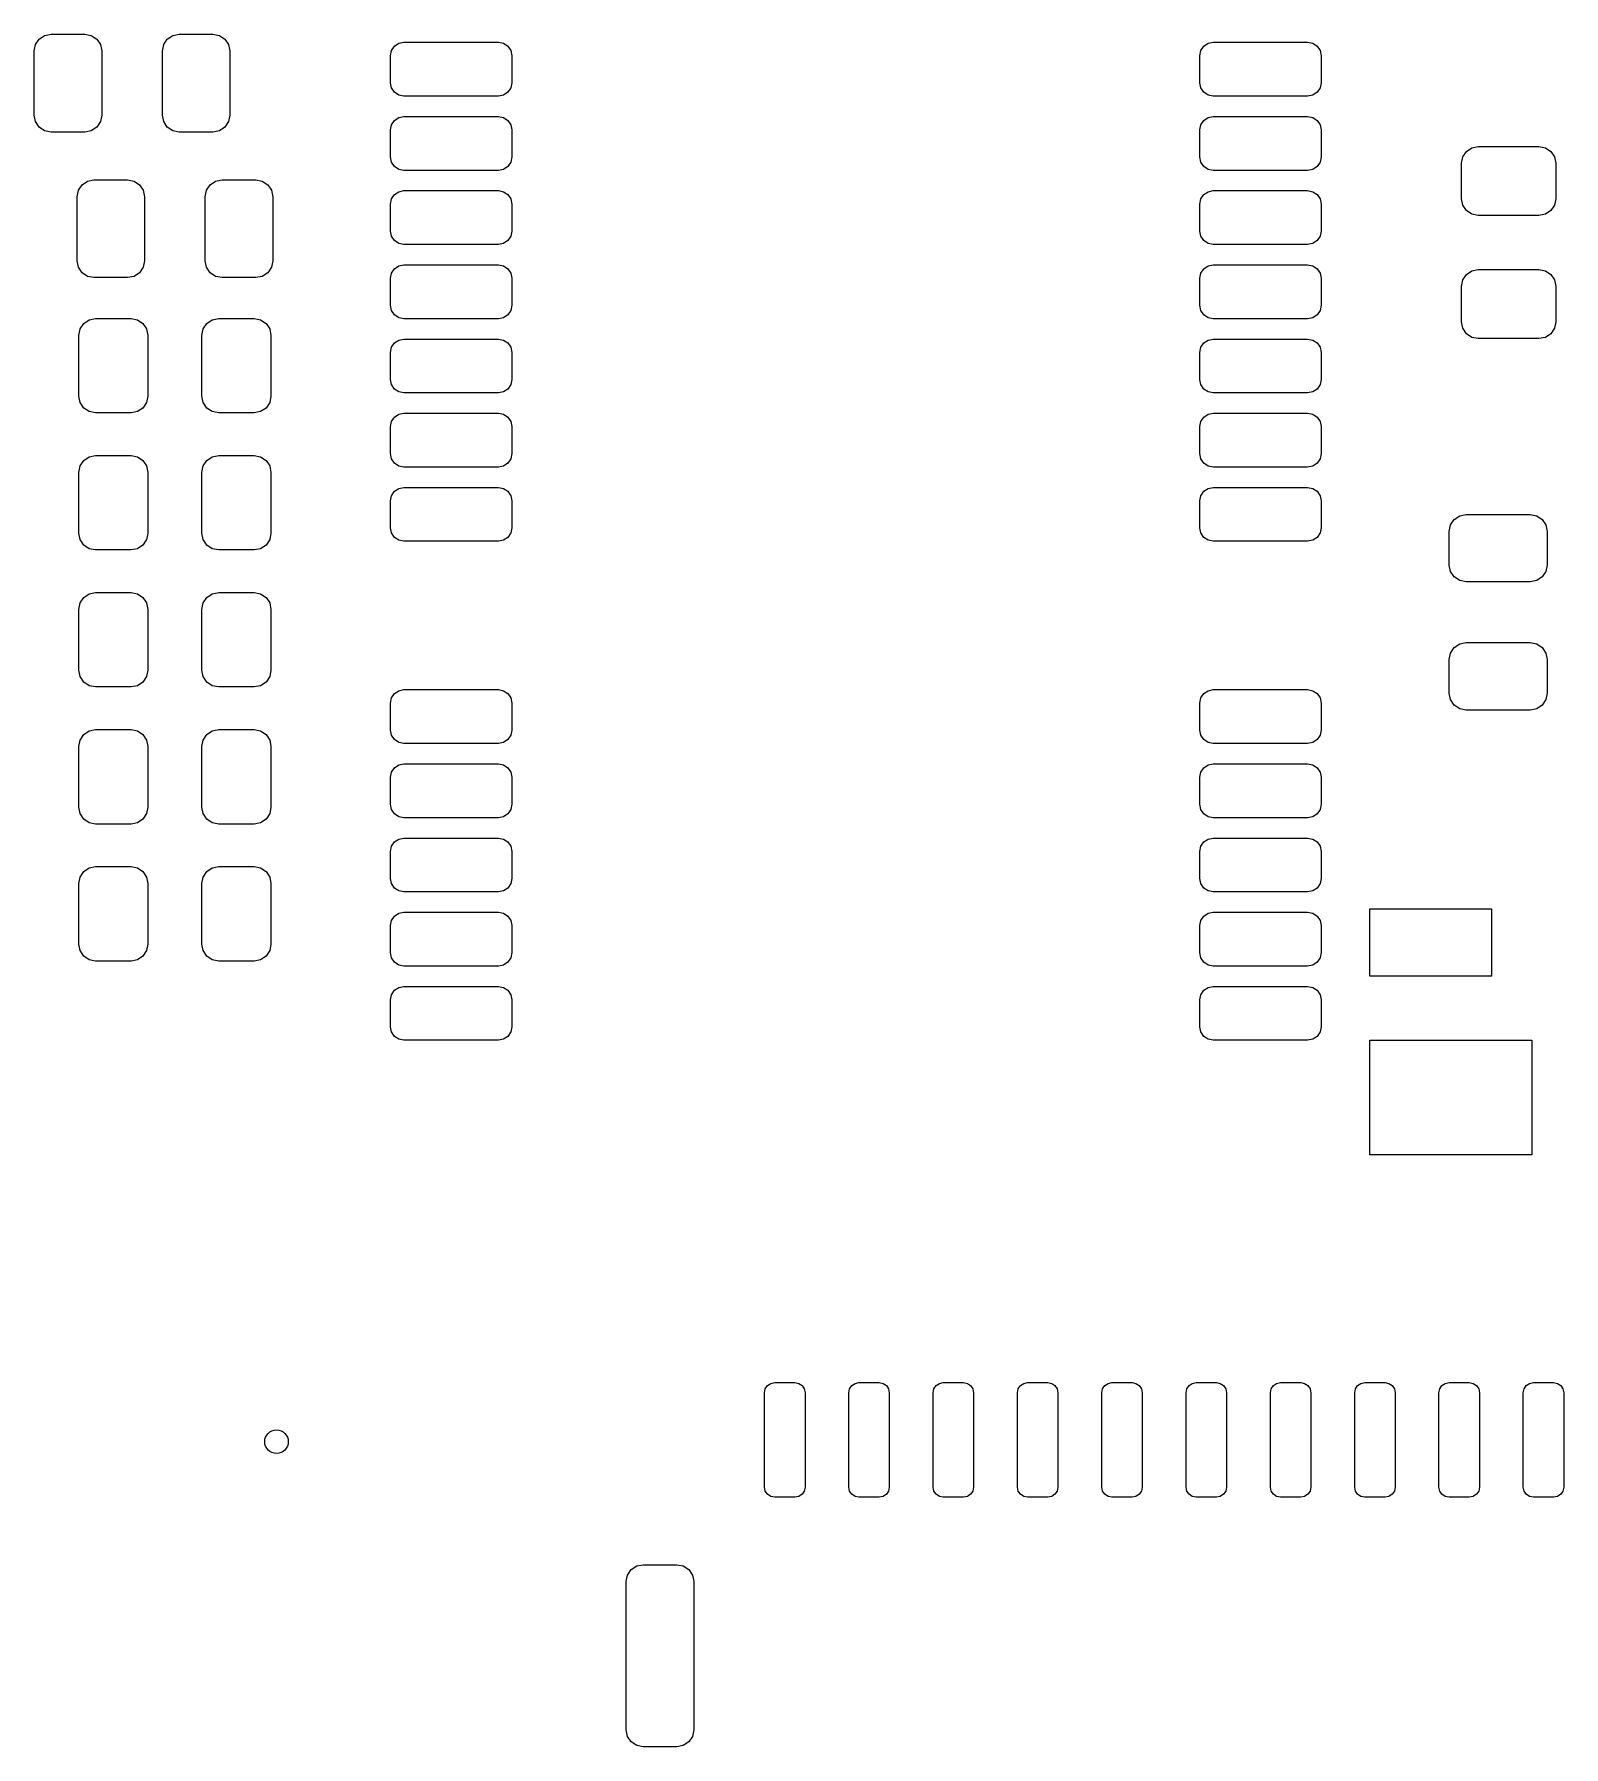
# Model space of a CAD drawing. Extents: x 4.87 to 6.73, y -4.83 to -2.9.
# Drawn here: x 4.885 to 5.778, y -4.831 to -3.831 of the extents above; entities that cross this region are included whole.
import ezdxf

# ---------------------------------------------------------------- set-up
doc = ezdxf.new("R2010")
doc.units = 0
doc.header["$MEASUREMENT"] = 0
doc.layers.add('BLACK', color=7, linetype='CONTINUOUS')

msp = doc.modelspace()

# ---------------------------------------------------------------- linework, layer by layer
at = {"layer": 'BLACK', "linetype": 'CONTINUOUS'}
for p, q in [((4.88531, -3.84122), (4.88606, -3.83745)), ((4.88606, -3.83745), (4.8882, -3.83426)), ((4.8882, -3.83426), (4.89139, -3.83213)), ((4.89139, -3.83213), (4.89516, -3.83138)), ((4.89516, -3.83138), (4.91484, -3.83138)), ((4.91484, -3.83138), (4.91861, -3.83213)), ((4.91861, -3.83213), (4.9218, -3.83426)), ((4.9218, -3.83426), (4.92394, -3.83745)), ((4.92394, -3.83745), (4.92469, -3.84122)), ((4.96012, -3.84122), (4.96087, -3.83745)), ((4.96087, -3.83745), (4.963, -3.83426)), ((4.963, -3.83426), (4.96619, -3.83213)), ((4.96619, -3.83213), (4.96996, -3.83138)), ((4.96996, -3.83138), (4.98965, -3.83138)), ((4.98965, -3.83138), (4.99341, -3.83213)), ((4.99341, -3.83213), (4.99661, -3.83426)), ((4.99661, -3.83426), (4.99874, -3.83745)), ((4.99874, -3.83745), (4.99949, -3.84122)), ((5.09385, -3.84094), (5.09555, -3.83839)), ((5.09555, -3.83839), (5.09811, -3.83668)), ((5.09811, -3.83668), (5.10112, -3.83608)), ((5.10112, -3.83608), (5.15624, -3.83608)), ((5.15624, -3.83608), (5.15925, -3.83668)), ((5.15925, -3.83668), (5.16181, -3.83839)), ((5.16181, -3.83839), (5.16351, -3.84094)), ((5.56629, -3.84094), (5.568, -3.83839)), ((5.568, -3.83839), (5.57055, -3.83668)), ((5.57055, -3.83668), (5.57356, -3.83608)), ((5.57356, -3.83608), (5.62868, -3.83608)), ((5.62868, -3.83608), (5.63169, -3.83668)), ((5.63169, -3.83668), (5.63425, -3.83839)), ((5.63425, -3.83839), (5.63596, -3.84094)), ((4.88531, -3.87862), (4.88531, -3.84122)), ((4.92469, -3.84122), (4.92469, -3.87862)), ((4.96012, -3.87862), (4.96012, -3.84122)), ((4.99949, -3.84122), (4.99949, -3.87862)), ((5.09325, -3.84396), (5.09385, -3.84094)), ((5.09325, -3.8597), (5.09325, -3.84396)), ((5.16351, -3.84094), (5.16411, -3.84396)), ((5.16411, -3.84396), (5.16411, -3.8597)), ((5.56569, -3.84396), (5.56629, -3.84094)), ((5.56569, -3.8597), (5.56569, -3.84396)), ((5.63596, -3.84094), (5.63656, -3.84396)), ((5.63656, -3.84396), (5.63656, -3.8597)), ((5.09385, -3.86272), (5.09325, -3.8597)), ((5.09555, -3.86527), (5.09385, -3.86272)), ((5.09811, -3.86698), (5.09555, -3.86527)), ((5.10112, -3.86758), (5.09811, -3.86698)), ((5.15624, -3.86758), (5.10112, -3.86758)), ((5.15925, -3.86698), (5.15624, -3.86758)), ((5.16181, -3.86527), (5.15925, -3.86698)), ((5.16351, -3.86272), (5.16181, -3.86527)), ((5.16411, -3.8597), (5.16351, -3.86272)), ((5.56629, -3.86272), (5.56569, -3.8597)), ((5.568, -3.86527), (5.56629, -3.86272)), ((5.57055, -3.86698), (5.568, -3.86527)), ((5.57356, -3.86758), (5.57055, -3.86698)), ((5.62868, -3.86758), (5.57356, -3.86758)), ((5.63169, -3.86698), (5.62868, -3.86758)), ((5.63425, -3.86527), (5.63169, -3.86698)), ((5.63596, -3.86272), (5.63425, -3.86527)), ((5.63656, -3.8597), (5.63596, -3.86272)), ((4.88606, -3.88239), (4.88531, -3.87862)), ((4.92469, -3.87862), (4.92394, -3.88239)), ((4.96087, -3.88239), (4.96012, -3.87862)), ((4.99949, -3.87862), (4.99874, -3.88239)), ((4.8882, -3.88558), (4.88606, -3.88239)), ((4.89139, -3.88772), (4.8882, -3.88558)), ((4.89516, -3.88846), (4.89139, -3.88772)), ((4.91484, -3.88846), (4.89516, -3.88846)), ((4.91861, -3.88772), (4.91484, -3.88846)), ((4.9218, -3.88558), (4.91861, -3.88772)), ((4.92394, -3.88239), (4.9218, -3.88558)), ((4.963, -3.88558), (4.96087, -3.88239)), ((4.96619, -3.88772), (4.963, -3.88558)), ((4.96996, -3.88846), (4.96619, -3.88772)), ((4.98965, -3.88846), (4.96996, -3.88846)), ((4.99341, -3.88772), (4.98965, -3.88846)), ((4.99661, -3.88558), (4.99341, -3.88772)), ((4.99874, -3.88239), (4.99661, -3.88558)), ((5.09325, -3.88726), (5.09385, -3.88425)), ((5.09325, -3.90301), (5.09325, -3.88726)), ((5.09385, -3.88425), (5.09555, -3.8817)), ((5.09555, -3.8817), (5.09811, -3.87999)), ((5.09811, -3.87999), (5.10112, -3.87939)), ((5.10112, -3.87939), (5.15624, -3.87939)), ((5.15624, -3.87939), (5.15925, -3.87999)), ((5.15925, -3.87999), (5.16181, -3.8817)), ((5.16181, -3.8817), (5.16351, -3.88425)), ((5.16351, -3.88425), (5.16411, -3.88726)), ((5.16411, -3.88726), (5.16411, -3.90301)), ((5.56569, -3.88726), (5.56629, -3.88425)), ((5.56569, -3.90301), (5.56569, -3.88726)), ((5.56629, -3.88425), (5.568, -3.8817)), ((5.568, -3.8817), (5.57055, -3.87999)), ((5.57055, -3.87999), (5.57356, -3.87939)), ((5.57356, -3.87939), (5.62868, -3.87939)), ((5.62868, -3.87939), (5.63169, -3.87999)), ((5.63169, -3.87999), (5.63425, -3.8817)), ((5.63425, -3.8817), (5.63596, -3.88425)), ((5.63596, -3.88425), (5.63656, -3.88726)), ((5.63656, -3.88726), (5.63656, -3.90301)), ((5.72132, -3.89978), (5.72452, -3.89765)), ((5.72452, -3.89765), (5.72828, -3.8969)), ((5.72828, -3.8969), (5.76372, -3.8969)), ((5.76372, -3.8969), (5.76748, -3.89765)), ((5.76748, -3.89765), (5.77068, -3.89978)), ((5.09385, -3.90603), (5.09325, -3.90301)), ((5.09555, -3.90858), (5.09385, -3.90603)), ((5.09811, -3.91029), (5.09555, -3.90858)), ((5.16181, -3.90858), (5.15925, -3.91029)), ((5.16351, -3.90603), (5.16181, -3.90858)), ((5.16411, -3.90301), (5.16351, -3.90603)), ((5.56629, -3.90603), (5.56569, -3.90301)), ((5.568, -3.90858), (5.56629, -3.90603)), ((5.57055, -3.91029), (5.568, -3.90858)), ((5.63425, -3.90858), (5.63169, -3.91029)), ((5.63596, -3.90603), (5.63425, -3.90858)), ((5.63656, -3.90301), (5.63596, -3.90603)), ((5.71844, -3.90674), (5.71919, -3.90297)), ((5.71844, -3.92741), (5.71844, -3.90674)), ((5.71919, -3.90297), (5.72132, -3.89978)), ((5.77068, -3.89978), (5.77281, -3.90297)), ((5.77281, -3.90297), (5.77356, -3.90674)), ((5.77356, -3.90674), (5.77356, -3.92741)), ((4.91106, -3.92245), (4.9132, -3.91926)), ((4.9132, -3.91926), (4.91639, -3.91713)), ((4.91639, -3.91713), (4.92016, -3.91638)), ((4.92016, -3.91638), (4.93984, -3.91638)), ((4.93984, -3.91638), (4.94361, -3.91713)), ((4.94361, -3.91713), (4.9468, -3.91926)), ((4.9468, -3.91926), (4.94894, -3.92245)), ((4.98587, -3.92245), (4.988, -3.91926)), ((4.988, -3.91926), (4.99119, -3.91713)), ((4.99119, -3.91713), (4.99496, -3.91638)), ((4.99496, -3.91638), (5.01465, -3.91638)), ((5.01465, -3.91638), (5.01841, -3.91713)), ((5.01841, -3.91713), (5.02161, -3.91926)), ((5.02161, -3.91926), (5.02374, -3.92245)), ((5.10112, -3.91089), (5.09811, -3.91029)), ((5.15624, -3.91089), (5.10112, -3.91089)), ((5.15925, -3.91029), (5.15624, -3.91089)), ((5.57356, -3.91089), (5.57055, -3.91029)), ((5.62868, -3.91089), (5.57356, -3.91089)), ((5.63169, -3.91029), (5.62868, -3.91089)), ((4.91031, -3.92622), (4.91106, -3.92245)), ((4.91031, -3.96362), (4.91031, -3.92622)), ((4.94894, -3.92245), (4.94969, -3.92622)), ((4.94969, -3.92622), (4.94969, -3.96362)), ((4.98512, -3.92622), (4.98587, -3.92245)), ((4.98512, -3.96362), (4.98512, -3.92622)), ((5.02374, -3.92245), (5.02449, -3.92622)), ((5.02449, -3.92622), (5.02449, -3.96362)), ((5.09325, -3.93057), (5.09385, -3.92756)), ((5.09385, -3.92756), (5.09555, -3.925)), ((5.09555, -3.925), (5.09811, -3.9233)), ((5.09811, -3.9233), (5.10112, -3.9227)), ((5.10112, -3.9227), (5.15624, -3.9227)), ((5.15624, -3.9227), (5.15925, -3.9233)), ((5.15925, -3.9233), (5.16181, -3.925)), ((5.16181, -3.925), (5.16351, -3.92756)), ((5.16351, -3.92756), (5.16411, -3.93057)), ((5.56569, -3.93057), (5.56629, -3.92756)), ((5.56629, -3.92756), (5.568, -3.925)), ((5.568, -3.925), (5.57055, -3.9233)), ((5.57055, -3.9233), (5.57356, -3.9227)), ((5.57356, -3.9227), (5.62868, -3.9227)), ((5.62868, -3.9227), (5.63169, -3.9233)), ((5.63169, -3.9233), (5.63425, -3.925)), ((5.63425, -3.925), (5.63596, -3.92756)), ((5.63596, -3.92756), (5.63656, -3.93057)), ((5.71919, -3.93118), (5.71844, -3.92741)), ((5.77356, -3.92741), (5.77281, -3.93118)), ((5.09325, -3.94632), (5.09325, -3.93057)), ((5.16411, -3.93057), (5.16411, -3.94632)), ((5.56569, -3.94632), (5.56569, -3.93057)), ((5.63656, -3.93057), (5.63656, -3.94632)), ((5.72132, -3.93437), (5.71919, -3.93118)), ((5.72452, -3.9365), (5.72132, -3.93437)), ((5.72828, -3.93725), (5.72452, -3.9365)), ((5.76372, -3.93725), (5.72828, -3.93725)), ((5.76748, -3.9365), (5.76372, -3.93725)), ((5.77068, -3.93437), (5.76748, -3.9365)), ((5.77281, -3.93118), (5.77068, -3.93437)), ((5.09385, -3.94933), (5.09325, -3.94632)), ((5.09555, -3.95189), (5.09385, -3.94933)), ((5.16351, -3.94933), (5.16181, -3.95189)), ((5.16411, -3.94632), (5.16351, -3.94933)), ((5.56629, -3.94933), (5.56569, -3.94632)), ((5.568, -3.95189), (5.56629, -3.94933)), ((5.63596, -3.94933), (5.63425, -3.95189)), ((5.63656, -3.94632), (5.63596, -3.94933)), ((5.09811, -3.95359), (5.09555, -3.95189)), ((5.10112, -3.95419), (5.09811, -3.95359)), ((5.15624, -3.95419), (5.10112, -3.95419)), ((5.15925, -3.95359), (5.15624, -3.95419)), ((5.16181, -3.95189), (5.15925, -3.95359)), ((5.57055, -3.95359), (5.568, -3.95189)), ((5.57356, -3.95419), (5.57055, -3.95359)), ((5.62868, -3.95419), (5.57356, -3.95419)), ((5.63169, -3.95359), (5.62868, -3.95419)), ((5.63425, -3.95189), (5.63169, -3.95359)), ((4.91106, -3.96739), (4.91031, -3.96362)), ((4.9132, -3.97058), (4.91106, -3.96739)), ((4.94894, -3.96739), (4.9468, -3.97058)), ((4.94969, -3.96362), (4.94894, -3.96739)), ((4.98587, -3.96739), (4.98512, -3.96362)), ((4.988, -3.97058), (4.98587, -3.96739)), ((5.02374, -3.96739), (5.02161, -3.97058)), ((5.02449, -3.96362), (5.02374, -3.96739)), ((5.09385, -3.97086), (5.09555, -3.96831)), ((5.09555, -3.96831), (5.09811, -3.9666)), ((5.09811, -3.9666), (5.10112, -3.966)), ((5.10112, -3.966), (5.15624, -3.966)), ((5.15624, -3.966), (5.15925, -3.9666)), ((5.15925, -3.9666), (5.16181, -3.96831)), ((5.16181, -3.96831), (5.16351, -3.97086)), ((5.56629, -3.97086), (5.568, -3.96831)), ((5.568, -3.96831), (5.57055, -3.9666)), ((5.57055, -3.9666), (5.57356, -3.966)), ((5.57356, -3.966), (5.62868, -3.966)), ((5.62868, -3.966), (5.63169, -3.9666)), ((5.63169, -3.9666), (5.63425, -3.96831)), ((5.63425, -3.96831), (5.63596, -3.97086)), ((5.72452, -3.9695), (5.72828, -3.96875)), ((5.72828, -3.96875), (5.76372, -3.96875)), ((5.76372, -3.96875), (5.76748, -3.9695)), ((4.91639, -3.97272), (4.9132, -3.97058)), ((4.92016, -3.97346), (4.91639, -3.97272)), ((4.93984, -3.97346), (4.92016, -3.97346)), ((4.94361, -3.97272), (4.93984, -3.97346)), ((4.9468, -3.97058), (4.94361, -3.97272)), ((4.99119, -3.97272), (4.988, -3.97058)), ((4.99496, -3.97346), (4.99119, -3.97272)), ((5.01465, -3.97346), (4.99496, -3.97346)), ((5.01841, -3.97272), (5.01465, -3.97346)), ((5.02161, -3.97058), (5.01841, -3.97272)), ((5.09325, -3.97388), (5.09385, -3.97086)), ((5.09325, -3.98963), (5.09325, -3.97388)), ((5.16351, -3.97086), (5.16411, -3.97388)), ((5.16411, -3.97388), (5.16411, -3.98963)), ((5.56569, -3.97388), (5.56629, -3.97086)), ((5.56569, -3.98963), (5.56569, -3.97388)), ((5.63596, -3.97086), (5.63656, -3.97388)), ((5.63656, -3.97388), (5.63656, -3.98963)), ((5.71844, -3.97859), (5.71919, -3.97482)), ((5.71844, -3.99926), (5.71844, -3.97859)), ((5.71919, -3.97482), (5.72132, -3.97163)), ((5.72132, -3.97163), (5.72452, -3.9695)), ((5.76748, -3.9695), (5.77068, -3.97163)), ((5.77068, -3.97163), (5.77281, -3.97482)), ((5.77281, -3.97482), (5.77356, -3.97859)), ((5.77356, -3.97859), (5.77356, -3.99926)), ((4.91418, -4.00024), (4.91738, -3.99811)), ((4.91738, -3.99811), (4.92114, -3.99736)), ((4.92114, -3.99736), (4.94181, -3.99736)), ((4.94181, -3.99736), (4.94558, -3.99811)), ((4.94558, -3.99811), (4.94877, -4.00024)), ((4.98603, -4.00024), (4.98923, -3.99811)), ((4.98923, -3.99811), (4.99299, -3.99736)), ((4.99299, -3.99736), (5.01366, -3.99736)), ((5.01366, -3.99736), (5.01743, -3.99811)), ((5.01743, -3.99811), (5.02062, -4.00024)), ((5.09385, -3.99264), (5.09325, -3.98963)), ((5.09555, -3.99519), (5.09385, -3.99264)), ((5.09811, -3.9969), (5.09555, -3.99519)), ((5.10112, -3.9975), (5.09811, -3.9969)), ((5.15624, -3.9975), (5.10112, -3.9975)), ((5.15925, -3.9969), (5.15624, -3.9975)), ((5.16181, -3.99519), (5.15925, -3.9969)), ((5.16351, -3.99264), (5.16181, -3.99519)), ((5.16411, -3.98963), (5.16351, -3.99264)), ((5.56629, -3.99264), (5.56569, -3.98963)), ((5.568, -3.99519), (5.56629, -3.99264)), ((5.57055, -3.9969), (5.568, -3.99519)), ((5.57356, -3.9975), (5.57055, -3.9969)), ((5.62868, -3.9975), (5.57356, -3.9975)), ((5.63169, -3.9969), (5.62868, -3.9975)), ((5.63425, -3.99519), (5.63169, -3.9969)), ((5.63596, -3.99264), (5.63425, -3.99519)), ((5.63656, -3.98963), (5.63596, -3.99264)), ((5.71919, -4.00303), (5.71844, -3.99926)), ((5.77356, -3.99926), (5.77281, -4.00303)), ((4.9113, -4.0072), (4.91205, -4.00344)), ((4.9113, -4.04264), (4.9113, -4.0072)), ((4.91205, -4.00344), (4.91418, -4.00024)), ((4.94877, -4.00024), (4.9509, -4.00344)), ((4.9509, -4.00344), (4.95165, -4.0072)), ((4.95165, -4.0072), (4.95165, -4.04264)), ((4.98315, -4.0072), (4.9839, -4.00344)), ((4.98315, -4.04264), (4.98315, -4.0072)), ((4.9839, -4.00344), (4.98603, -4.00024)), ((5.02062, -4.00024), (5.02275, -4.00344)), ((5.02275, -4.00344), (5.0235, -4.0072)), ((5.0235, -4.0072), (5.0235, -4.04264)), ((5.09811, -4.00991), (5.10112, -4.00931)), ((5.10112, -4.00931), (5.15624, -4.00931)), ((5.15624, -4.00931), (5.15925, -4.00991)), ((5.57055, -4.00991), (5.57356, -4.00931)), ((5.57356, -4.00931), (5.62868, -4.00931)), ((5.62868, -4.00931), (5.63169, -4.00991)), ((5.72132, -4.00622), (5.71919, -4.00303)), ((5.72452, -4.00835), (5.72132, -4.00622)), ((5.72828, -4.0091), (5.72452, -4.00835)), ((5.76372, -4.0091), (5.72828, -4.0091)), ((5.76748, -4.00835), (5.76372, -4.0091)), ((5.77068, -4.00622), (5.76748, -4.00835)), ((5.77281, -4.00303), (5.77068, -4.00622)), ((5.09325, -4.01719), (5.09385, -4.01417)), ((5.09325, -4.03293), (5.09325, -4.01719)), ((5.09385, -4.01417), (5.09555, -4.01162)), ((5.09555, -4.01162), (5.09811, -4.00991)), ((5.15925, -4.00991), (5.16181, -4.01162)), ((5.16181, -4.01162), (5.16351, -4.01417)), ((5.16351, -4.01417), (5.16411, -4.01719)), ((5.16411, -4.01719), (5.16411, -4.03293)), ((5.56569, -4.01719), (5.56629, -4.01417)), ((5.56569, -4.03293), (5.56569, -4.01719)), ((5.56629, -4.01417), (5.568, -4.01162)), ((5.568, -4.01162), (5.57055, -4.00991)), ((5.63169, -4.00991), (5.63425, -4.01162)), ((5.63425, -4.01162), (5.63596, -4.01417)), ((5.63596, -4.01417), (5.63656, -4.01719)), ((5.63656, -4.01719), (5.63656, -4.03293)), ((5.09385, -4.03595), (5.09325, -4.03293)), ((5.09555, -4.0385), (5.09385, -4.03595)), ((5.09811, -4.04021), (5.09555, -4.0385)), ((5.16181, -4.0385), (5.15925, -4.04021)), ((5.16351, -4.03595), (5.16181, -4.0385)), ((5.16411, -4.03293), (5.16351, -4.03595)), ((5.56629, -4.03595), (5.56569, -4.03293)), ((5.568, -4.0385), (5.56629, -4.03595)), ((5.57055, -4.04021), (5.568, -4.0385)), ((5.63425, -4.0385), (5.63169, -4.04021)), ((5.63596, -4.03595), (5.63425, -4.0385)), ((5.63656, -4.03293), (5.63596, -4.03595)), ((4.91205, -4.0464), (4.9113, -4.04264)), ((4.91418, -4.0496), (4.91205, -4.0464)), ((4.9509, -4.0464), (4.94877, -4.0496)), ((4.95165, -4.04264), (4.9509, -4.0464)), ((4.9839, -4.0464), (4.98315, -4.04264)), ((4.98603, -4.0496), (4.9839, -4.0464)), ((5.02275, -4.0464), (5.02062, -4.0496)), ((5.0235, -4.04264), (5.02275, -4.0464)), ((5.10112, -4.04081), (5.09811, -4.04021)), ((5.15624, -4.04081), (5.10112, -4.04081)), ((5.15925, -4.04021), (5.15624, -4.04081)), ((5.57356, -4.04081), (5.57055, -4.04021)), ((5.62868, -4.04081), (5.57356, -4.04081)), ((5.63169, -4.04021), (5.62868, -4.04081)), ((4.91738, -4.05173), (4.91418, -4.0496)), ((4.92114, -4.05248), (4.91738, -4.05173)), ((4.94181, -4.05248), (4.92114, -4.05248)), ((4.94558, -4.05173), (4.94181, -4.05248)), ((4.94877, -4.0496), (4.94558, -4.05173)), ((4.98923, -4.05173), (4.98603, -4.0496)), ((4.99299, -4.05248), (4.98923, -4.05173)), ((5.01366, -4.05248), (4.99299, -4.05248)), ((5.01743, -4.05173), (5.01366, -4.05248)), ((5.02062, -4.0496), (5.01743, -4.05173)), ((5.09325, -4.06049), (5.09385, -4.05748)), ((5.09385, -4.05748), (5.09555, -4.05492)), ((5.09555, -4.05492), (5.09811, -4.05322)), ((5.09811, -4.05322), (5.10112, -4.05262)), ((5.10112, -4.05262), (5.15624, -4.05262)), ((5.15624, -4.05262), (5.15925, -4.05322)), ((5.15925, -4.05322), (5.16181, -4.05492)), ((5.16181, -4.05492), (5.16351, -4.05748)), ((5.16351, -4.05748), (5.16411, -4.06049)), ((5.56569, -4.06049), (5.56629, -4.05748)), ((5.56629, -4.05748), (5.568, -4.05492)), ((5.568, -4.05492), (5.57055, -4.05322)), ((5.57055, -4.05322), (5.57356, -4.05262)), ((5.57356, -4.05262), (5.62868, -4.05262)), ((5.62868, -4.05262), (5.63169, -4.05322)), ((5.63169, -4.05322), (5.63425, -4.05492)), ((5.63425, -4.05492), (5.63596, -4.05748)), ((5.63596, -4.05748), (5.63656, -4.06049)), ((5.09325, -4.07624), (5.09325, -4.06049)), ((5.16411, -4.06049), (5.16411, -4.07624)), ((5.56569, -4.07624), (5.56569, -4.06049)), ((5.63656, -4.06049), (5.63656, -4.07624)), ((4.91418, -4.08024), (4.91738, -4.07811)), ((4.91738, -4.07811), (4.92114, -4.07736)), ((4.92114, -4.07736), (4.94181, -4.07736)), ((4.94181, -4.07736), (4.94558, -4.07811)), ((4.94558, -4.07811), (4.94877, -4.08024)), ((4.98603, -4.08024), (4.98923, -4.07811)), ((4.98923, -4.07811), (4.99299, -4.07736)), ((4.99299, -4.07736), (5.01366, -4.07736)), ((5.01366, -4.07736), (5.01743, -4.07811)), ((5.01743, -4.07811), (5.02062, -4.08024)), ((5.09385, -4.07925), (5.09325, -4.07624)), ((5.09555, -4.08181), (5.09385, -4.07925)), ((5.16351, -4.07925), (5.16181, -4.08181)), ((5.16411, -4.07624), (5.16351, -4.07925)), ((5.56629, -4.07925), (5.56569, -4.07624)), ((5.568, -4.08181), (5.56629, -4.07925)), ((5.63596, -4.07925), (5.63425, -4.08181)), ((5.63656, -4.07624), (5.63596, -4.07925)), ((4.9113, -4.0872), (4.91205, -4.08344)), ((4.9113, -4.12264), (4.9113, -4.0872)), ((4.91205, -4.08344), (4.91418, -4.08024)), ((4.94877, -4.08024), (4.9509, -4.08344)), ((4.9509, -4.08344), (4.95165, -4.0872)), ((4.95165, -4.0872), (4.95165, -4.12264)), ((4.98315, -4.0872), (4.9839, -4.08344)), ((4.98315, -4.12264), (4.98315, -4.0872)), ((4.9839, -4.08344), (4.98603, -4.08024)), ((5.02062, -4.08024), (5.02275, -4.08344)), ((5.02275, -4.08344), (5.0235, -4.0872)), ((5.0235, -4.0872), (5.0235, -4.12264)), ((5.09811, -4.08351), (5.09555, -4.08181)), ((5.10112, -4.08411), (5.09811, -4.08351)), ((5.15624, -4.08411), (5.10112, -4.08411)), ((5.15925, -4.08351), (5.15624, -4.08411)), ((5.16181, -4.08181), (5.15925, -4.08351)), ((5.57055, -4.08351), (5.568, -4.08181)), ((5.57356, -4.08411), (5.57055, -4.08351)), ((5.62868, -4.08411), (5.57356, -4.08411)), ((5.63169, -4.08351), (5.62868, -4.08411)), ((5.63425, -4.08181), (5.63169, -4.08351)), ((5.09385, -4.10079), (5.09555, -4.09823)), ((5.09555, -4.09823), (5.09811, -4.09652)), ((5.09811, -4.09652), (5.10112, -4.09593)), ((5.10112, -4.09593), (5.15624, -4.09593)), ((5.15624, -4.09593), (5.15925, -4.09652)), ((5.15925, -4.09652), (5.16181, -4.09823)), ((5.16181, -4.09823), (5.16351, -4.10079)), ((5.56629, -4.10079), (5.568, -4.09823)), ((5.568, -4.09823), (5.57055, -4.09652)), ((5.57055, -4.09652), (5.57356, -4.09593)), ((5.57356, -4.09593), (5.62868, -4.09593)), ((5.62868, -4.09593), (5.63169, -4.09652)), ((5.63169, -4.09652), (5.63425, -4.09823)), ((5.63425, -4.09823), (5.63596, -4.10079)), ((5.09325, -4.1038), (5.09385, -4.10079)), ((5.09325, -4.11955), (5.09325, -4.1038)), ((5.16351, -4.10079), (5.16411, -4.1038)), ((5.16411, -4.1038), (5.16411, -4.11955)), ((5.56569, -4.1038), (5.56629, -4.10079)), ((5.56569, -4.11955), (5.56569, -4.1038)), ((5.63596, -4.10079), (5.63656, -4.1038)), ((5.63656, -4.1038), (5.63656, -4.11955)), ((5.71136, -4.12161), (5.71211, -4.11785)), ((5.71211, -4.11785), (5.71424, -4.11465)), ((5.71424, -4.11465), (5.71743, -4.11252)), ((5.71743, -4.11252), (5.7212, -4.11177)), ((5.7212, -4.11177), (5.7586, -4.11177)), ((5.7586, -4.11177), (5.76237, -4.11252)), ((5.76237, -4.11252), (5.76556, -4.11465)), ((5.76556, -4.11465), (5.7677, -4.11785)), ((5.7677, -4.11785), (5.76844, -4.12161)), ((4.91205, -4.1264), (4.9113, -4.12264)), ((4.91418, -4.1296), (4.91205, -4.1264)), ((4.9509, -4.1264), (4.94877, -4.1296)), ((4.95165, -4.12264), (4.9509, -4.1264)), ((4.9839, -4.1264), (4.98315, -4.12264)), ((4.98603, -4.1296), (4.9839, -4.1264)), ((5.02275, -4.1264), (5.02062, -4.1296)), ((5.0235, -4.12264), (5.02275, -4.1264)), ((5.09385, -4.12256), (5.09325, -4.11955)), ((5.09555, -4.12512), (5.09385, -4.12256)), ((5.09811, -4.12682), (5.09555, -4.12512)), ((5.10112, -4.12742), (5.09811, -4.12682)), ((5.15624, -4.12742), (5.10112, -4.12742)), ((5.15925, -4.12682), (5.15624, -4.12742)), ((5.16181, -4.12512), (5.15925, -4.12682)), ((5.16351, -4.12256), (5.16181, -4.12512)), ((5.16411, -4.11955), (5.16351, -4.12256)), ((5.56629, -4.12256), (5.56569, -4.11955)), ((5.568, -4.12512), (5.56629, -4.12256)), ((5.57055, -4.12682), (5.568, -4.12512)), ((5.57356, -4.12742), (5.57055, -4.12682)), ((5.62868, -4.12742), (5.57356, -4.12742)), ((5.63169, -4.12682), (5.62868, -4.12742)), ((5.63425, -4.12512), (5.63169, -4.12682)), ((5.63596, -4.12256), (5.63425, -4.12512)), ((5.63656, -4.11955), (5.63596, -4.12256)), ((5.71136, -4.1413), (5.71136, -4.12161)), ((5.76844, -4.12161), (5.76844, -4.1413)), ((4.91738, -4.13173), (4.91418, -4.1296)), ((4.92114, -4.13248), (4.91738, -4.13173)), ((4.94181, -4.13248), (4.92114, -4.13248)), ((4.94558, -4.13173), (4.94181, -4.13248)), ((4.94877, -4.1296), (4.94558, -4.13173)), ((4.98923, -4.13173), (4.98603, -4.1296)), ((4.99299, -4.13248), (4.98923, -4.13173)), ((5.01366, -4.13248), (4.99299, -4.13248)), ((5.01743, -4.13173), (5.01366, -4.13248)), ((5.02062, -4.1296), (5.01743, -4.13173)), ((5.71211, -4.14507), (5.71136, -4.1413)), ((5.71424, -4.14826), (5.71211, -4.14507)), ((5.71743, -4.15039), (5.71424, -4.14826)), ((5.76556, -4.14826), (5.76237, -4.15039)), ((5.7677, -4.14507), (5.76556, -4.14826)), ((5.76844, -4.1413), (5.7677, -4.14507)), ((4.91418, -4.16024), (4.91738, -4.15811)), ((4.91738, -4.15811), (4.92114, -4.15736)), ((4.92114, -4.15736), (4.94181, -4.15736)), ((4.94181, -4.15736), (4.94558, -4.15811)), ((4.94558, -4.15811), (4.94877, -4.16024)), ((4.98603, -4.16024), (4.98923, -4.15811)), ((4.98923, -4.15811), (4.99299, -4.15736)), ((4.99299, -4.15736), (5.01366, -4.15736)), ((5.01366, -4.15736), (5.01743, -4.15811)), ((5.01743, -4.15811), (5.02062, -4.16024)), ((5.7212, -4.15114), (5.71743, -4.15039)), ((5.7586, -4.15114), (5.7212, -4.15114)), ((5.76237, -4.15039), (5.7586, -4.15114)), ((4.9113, -4.1672), (4.91205, -4.16344)), ((4.9113, -4.20264), (4.9113, -4.1672)), ((4.91205, -4.16344), (4.91418, -4.16024)), ((4.94877, -4.16024), (4.9509, -4.16344)), ((4.9509, -4.16344), (4.95165, -4.1672)), ((4.95165, -4.1672), (4.95165, -4.20264)), ((4.98315, -4.1672), (4.9839, -4.16344)), ((4.98315, -4.20264), (4.98315, -4.1672)), ((4.9839, -4.16344), (4.98603, -4.16024)), ((5.02062, -4.16024), (5.02275, -4.16344)), ((5.02275, -4.16344), (5.0235, -4.1672)), ((5.0235, -4.1672), (5.0235, -4.20264)), ((5.71424, -4.18946), (5.71743, -4.18732)), ((5.71743, -4.18732), (5.7212, -4.18657)), ((5.7212, -4.18657), (5.7586, -4.18657)), ((5.7586, -4.18657), (5.76237, -4.18732)), ((5.76237, -4.18732), (5.76556, -4.18946)), ((5.71136, -4.19642), (5.71211, -4.19265)), ((5.71136, -4.2161), (5.71136, -4.19642)), ((5.71211, -4.19265), (5.71424, -4.18946)), ((5.76556, -4.18946), (5.7677, -4.19265)), ((5.7677, -4.19265), (5.76844, -4.19642)), ((5.76844, -4.19642), (5.76844, -4.2161)), ((4.91205, -4.2064), (4.9113, -4.20264)), ((4.91418, -4.2096), (4.91205, -4.2064)), ((4.9509, -4.2064), (4.94877, -4.2096)), ((4.95165, -4.20264), (4.9509, -4.2064)), ((4.9839, -4.2064), (4.98315, -4.20264)), ((4.98603, -4.2096), (4.9839, -4.2064)), ((5.02275, -4.2064), (5.02062, -4.2096)), ((5.0235, -4.20264), (5.02275, -4.2064)), ((4.91738, -4.21173), (4.91418, -4.2096)), ((4.92114, -4.21248), (4.91738, -4.21173)), ((4.94181, -4.21248), (4.92114, -4.21248)), ((4.94558, -4.21173), (4.94181, -4.21248)), ((4.94877, -4.2096), (4.94558, -4.21173)), ((4.98923, -4.21173), (4.98603, -4.2096)), ((4.99299, -4.21248), (4.98923, -4.21173)), ((5.01366, -4.21248), (4.99299, -4.21248)), ((5.01743, -4.21173), (5.01366, -4.21248)), ((5.02062, -4.2096), (5.01743, -4.21173)), ((5.09325, -4.22191), (5.09385, -4.2189)), ((5.09385, -4.2189), (5.09555, -4.21634)), ((5.09555, -4.21634), (5.09811, -4.21463)), ((5.09811, -4.21463), (5.10112, -4.21404)), ((5.10112, -4.21404), (5.15624, -4.21404)), ((5.15624, -4.21404), (5.15925, -4.21463)), ((5.15925, -4.21463), (5.16181, -4.21634)), ((5.16181, -4.21634), (5.16351, -4.2189)), ((5.16351, -4.2189), (5.16411, -4.22191)), ((5.56569, -4.22191), (5.56629, -4.2189)), ((5.56629, -4.2189), (5.568, -4.21634)), ((5.568, -4.21634), (5.57055, -4.21463)), ((5.57055, -4.21463), (5.57356, -4.21404)), ((5.57356, -4.21404), (5.62868, -4.21404)), ((5.62868, -4.21404), (5.63169, -4.21463)), ((5.63169, -4.21463), (5.63425, -4.21634)), ((5.63425, -4.21634), (5.63596, -4.2189)), ((5.63596, -4.2189), (5.63656, -4.22191)), ((5.71211, -4.21987), (5.71136, -4.2161)), ((5.76844, -4.2161), (5.7677, -4.21987)), ((5.09325, -4.23766), (5.09325, -4.22191)), ((5.16411, -4.22191), (5.16411, -4.23766)), ((5.56569, -4.23766), (5.56569, -4.22191)), ((5.63656, -4.22191), (5.63656, -4.23766)), ((5.71424, -4.22306), (5.71211, -4.21987)), ((5.71743, -4.2252), (5.71424, -4.22306)), ((5.7212, -4.22594), (5.71743, -4.2252)), ((5.7586, -4.22594), (5.7212, -4.22594)), ((5.76237, -4.2252), (5.7586, -4.22594)), ((5.76556, -4.22306), (5.76237, -4.2252)), ((5.7677, -4.21987), (5.76556, -4.22306)), ((4.91418, -4.24024), (4.91738, -4.23811)), ((4.91738, -4.23811), (4.92114, -4.23736)), ((4.92114, -4.23736), (4.94181, -4.23736)), ((4.94181, -4.23736), (4.94558, -4.23811)), ((4.94558, -4.23811), (4.94877, -4.24024)), ((4.98603, -4.24024), (4.98923, -4.23811)), ((4.98923, -4.23811), (4.99299, -4.23736)), ((4.99299, -4.23736), (5.01366, -4.23736)), ((5.01366, -4.23736), (5.01743, -4.23811)), ((5.01743, -4.23811), (5.02062, -4.24024)), ((5.09385, -4.24067), (5.09325, -4.23766)), ((5.16411, -4.23766), (5.16351, -4.24067)), ((5.56629, -4.24067), (5.56569, -4.23766)), ((5.63656, -4.23766), (5.63596, -4.24067)), ((4.9113, -4.2472), (4.91205, -4.24344)), ((4.9113, -4.28264), (4.9113, -4.2472)), ((4.91205, -4.24344), (4.91418, -4.24024)), ((4.94877, -4.24024), (4.9509, -4.24344)), ((4.9509, -4.24344), (4.95165, -4.2472)), ((4.95165, -4.2472), (4.95165, -4.28264)), ((4.98315, -4.2472), (4.9839, -4.24344)), ((4.98315, -4.28264), (4.98315, -4.2472)), ((4.9839, -4.24344), (4.98603, -4.24024)), ((5.02062, -4.24024), (5.02275, -4.24344)), ((5.02275, -4.24344), (5.0235, -4.2472)), ((5.0235, -4.2472), (5.0235, -4.28264)), ((5.09555, -4.24323), (5.09385, -4.24067)), ((5.09811, -4.24493), (5.09555, -4.24323)), ((5.10112, -4.24553), (5.09811, -4.24493)), ((5.15624, -4.24553), (5.10112, -4.24553)), ((5.15925, -4.24493), (5.15624, -4.24553)), ((5.16181, -4.24323), (5.15925, -4.24493)), ((5.16351, -4.24067), (5.16181, -4.24323)), ((5.568, -4.24323), (5.56629, -4.24067)), ((5.57055, -4.24493), (5.568, -4.24323)), ((5.57356, -4.24553), (5.57055, -4.24493)), ((5.62868, -4.24553), (5.57356, -4.24553)), ((5.63169, -4.24493), (5.62868, -4.24553)), ((5.63425, -4.24323), (5.63169, -4.24493)), ((5.63596, -4.24067), (5.63425, -4.24323)), ((5.09555, -4.25965), (5.09811, -4.25794)), ((5.09811, -4.25794), (5.10112, -4.25734)), ((5.10112, -4.25734), (5.15624, -4.25734)), ((5.15624, -4.25734), (5.15925, -4.25794)), ((5.15925, -4.25794), (5.16181, -4.25965)), ((5.568, -4.25965), (5.57055, -4.25794)), ((5.57055, -4.25794), (5.57356, -4.25734)), ((5.57356, -4.25734), (5.62868, -4.25734)), ((5.62868, -4.25734), (5.63169, -4.25794)), ((5.63169, -4.25794), (5.63425, -4.25965)), ((5.09325, -4.26522), (5.09385, -4.2622)), ((5.09325, -4.28096), (5.09325, -4.26522)), ((5.09385, -4.2622), (5.09555, -4.25965)), ((5.16181, -4.25965), (5.16351, -4.2622)), ((5.16351, -4.2622), (5.16411, -4.26522)), ((5.16411, -4.26522), (5.16411, -4.28096)), ((5.56569, -4.26522), (5.56629, -4.2622)), ((5.56569, -4.28096), (5.56569, -4.26522)), ((5.56629, -4.2622), (5.568, -4.25965)), ((5.63425, -4.25965), (5.63596, -4.2622)), ((5.63596, -4.2622), (5.63656, -4.26522)), ((5.63656, -4.26522), (5.63656, -4.28096)), ((4.91205, -4.2864), (4.9113, -4.28264)), ((4.91418, -4.2896), (4.91205, -4.2864)), ((4.9509, -4.2864), (4.94877, -4.2896)), ((4.95165, -4.28264), (4.9509, -4.2864)), ((4.9839, -4.2864), (4.98315, -4.28264)), ((4.98603, -4.2896), (4.9839, -4.2864)), ((5.02275, -4.2864), (5.02062, -4.2896)), ((5.0235, -4.28264), (5.02275, -4.2864)), ((5.09385, -4.28398), (5.09325, -4.28096)), ((5.09555, -4.28653), (5.09385, -4.28398)), ((5.09811, -4.28824), (5.09555, -4.28653)), ((5.10112, -4.28884), (5.09811, -4.28824)), ((5.15624, -4.28884), (5.10112, -4.28884)), ((5.15925, -4.28824), (5.15624, -4.28884)), ((5.16181, -4.28653), (5.15925, -4.28824)), ((5.16351, -4.28398), (5.16181, -4.28653)), ((5.16411, -4.28096), (5.16351, -4.28398)), ((5.56629, -4.28398), (5.56569, -4.28096)), ((5.568, -4.28653), (5.56629, -4.28398)), ((5.57055, -4.28824), (5.568, -4.28653)), ((5.57356, -4.28884), (5.57055, -4.28824)), ((5.62868, -4.28884), (5.57356, -4.28884)), ((5.63169, -4.28824), (5.62868, -4.28884)), ((5.63425, -4.28653), (5.63169, -4.28824)), ((5.63596, -4.28398), (5.63425, -4.28653)), ((5.63656, -4.28096), (5.63596, -4.28398)), ((4.91738, -4.29173), (4.91418, -4.2896)), ((4.92114, -4.29248), (4.91738, -4.29173)), ((4.94181, -4.29248), (4.92114, -4.29248)), ((4.94558, -4.29173), (4.94181, -4.29248)), ((4.94877, -4.2896), (4.94558, -4.29173)), ((4.98923, -4.29173), (4.98603, -4.2896)), ((4.99299, -4.29248), (4.98923, -4.29173)), ((5.01366, -4.29248), (4.99299, -4.29248)), ((5.01743, -4.29173), (5.01366, -4.29248)), ((5.02062, -4.2896), (5.01743, -4.29173)), ((5.09325, -4.30852), (5.09385, -4.30551)), ((5.09325, -4.32427), (5.09325, -4.30852)), ((5.09385, -4.30551), (5.09555, -4.30296)), ((5.09555, -4.30296), (5.09811, -4.30125)), ((5.09811, -4.30125), (5.10112, -4.30065)), ((5.10112, -4.30065), (5.15624, -4.30065)), ((5.15624, -4.30065), (5.15925, -4.30125)), ((5.15925, -4.30125), (5.16181, -4.30296)), ((5.16181, -4.30296), (5.16351, -4.30551)), ((5.16351, -4.30551), (5.16411, -4.30852)), ((5.16411, -4.30852), (5.16411, -4.32427)), ((5.56569, -4.30852), (5.56629, -4.30551)), ((5.56569, -4.32427), (5.56569, -4.30852)), ((5.56629, -4.30551), (5.568, -4.30296)), ((5.568, -4.30296), (5.57055, -4.30125)), ((5.57055, -4.30125), (5.57356, -4.30065)), ((5.57356, -4.30065), (5.62868, -4.30065)), ((5.62868, -4.30065), (5.63169, -4.30125)), ((5.63169, -4.30125), (5.63425, -4.30296)), ((5.63425, -4.30296), (5.63596, -4.30551)), ((5.63596, -4.30551), (5.63656, -4.30852)), ((5.63656, -4.30852), (5.63656, -4.32427)), ((4.91418, -4.32024), (4.91738, -4.31811)), ((4.91738, -4.31811), (4.92114, -4.31736)), ((4.92114, -4.31736), (4.94181, -4.31736)), ((4.94181, -4.31736), (4.94558, -4.31811)), ((4.94558, -4.31811), (4.94877, -4.32024)), ((4.98603, -4.32024), (4.98923, -4.31811)), ((4.98923, -4.31811), (4.99299, -4.31736)), ((4.99299, -4.31736), (5.01366, -4.31736)), ((5.01366, -4.31736), (5.01743, -4.31811)), ((5.01743, -4.31811), (5.02062, -4.32024)), ((4.9113, -4.3272), (4.91205, -4.32344)), ((4.9113, -4.36264), (4.9113, -4.3272)), ((4.91205, -4.32344), (4.91418, -4.32024)), ((4.94877, -4.32024), (4.9509, -4.32344)), ((4.9509, -4.32344), (4.95165, -4.3272)), ((4.95165, -4.3272), (4.95165, -4.36264)), ((4.98315, -4.3272), (4.9839, -4.32344)), ((4.98315, -4.36264), (4.98315, -4.3272)), ((4.9839, -4.32344), (4.98603, -4.32024)), ((5.02062, -4.32024), (5.02275, -4.32344)), ((5.02275, -4.32344), (5.0235, -4.3272)), ((5.0235, -4.3272), (5.0235, -4.36264)), ((5.09385, -4.32728), (5.09325, -4.32427)), ((5.09555, -4.32984), (5.09385, -4.32728)), ((5.16351, -4.32728), (5.16181, -4.32984)), ((5.16411, -4.32427), (5.16351, -4.32728)), ((5.56629, -4.32728), (5.56569, -4.32427)), ((5.568, -4.32984), (5.56629, -4.32728)), ((5.63596, -4.32728), (5.63425, -4.32984)), ((5.63656, -4.32427), (5.63596, -4.32728)), ((5.09811, -4.33155), (5.09555, -4.32984)), ((5.10112, -4.33215), (5.09811, -4.33155)), ((5.15624, -4.33215), (5.10112, -4.33215)), ((5.15925, -4.33155), (5.15624, -4.33215)), ((5.16181, -4.32984), (5.15925, -4.33155)), ((5.57055, -4.33155), (5.568, -4.32984)), ((5.57356, -4.33215), (5.57055, -4.33155)), ((5.62868, -4.33215), (5.57356, -4.33215)), ((5.63169, -4.33155), (5.62868, -4.33215)), ((5.63425, -4.32984), (5.63169, -4.33155)), ((5.09325, -4.35183), (5.09385, -4.34882)), ((5.09385, -4.34882), (5.09555, -4.34626)), ((5.09555, -4.34626), (5.09811, -4.34456)), ((5.09811, -4.34456), (5.10112, -4.34396)), ((5.10112, -4.34396), (5.15624, -4.34396)), ((5.15624, -4.34396), (5.15925, -4.34456)), ((5.15925, -4.34456), (5.16181, -4.34626)), ((5.16181, -4.34626), (5.16351, -4.34882)), ((5.16351, -4.34882), (5.16411, -4.35183)), ((5.56569, -4.35183), (5.56629, -4.34882)), ((5.56629, -4.34882), (5.568, -4.34626)), ((5.568, -4.34626), (5.57055, -4.34456)), ((5.57055, -4.34456), (5.57356, -4.34396)), ((5.57356, -4.34396), (5.62868, -4.34396)), ((5.62868, -4.34396), (5.63169, -4.34456)), ((5.63169, -4.34456), (5.63425, -4.34626)), ((5.63425, -4.34626), (5.63596, -4.34882)), ((5.63596, -4.34882), (5.63656, -4.35183)), ((5.66504, -4.38131), (5.66504, -4.34194)), ((5.66504, -4.34194), (5.73591, -4.34194)), ((5.73591, -4.34194), (5.73591, -4.38131)), ((5.09325, -4.36758), (5.09325, -4.35183)), ((5.16411, -4.35183), (5.16411, -4.36758)), ((5.56569, -4.36758), (5.56569, -4.35183)), ((5.63656, -4.35183), (5.63656, -4.36758)), ((4.91205, -4.3664), (4.9113, -4.36264)), ((4.91418, -4.3696), (4.91205, -4.3664)), ((4.9509, -4.3664), (4.94877, -4.3696)), ((4.95165, -4.36264), (4.9509, -4.3664)), ((4.9839, -4.3664), (4.98315, -4.36264)), ((4.98603, -4.3696), (4.9839, -4.3664)), ((5.02275, -4.3664), (5.02062, -4.3696)), ((5.0235, -4.36264), (5.02275, -4.3664)), ((5.09385, -4.37059), (5.09325, -4.36758)), ((5.16411, -4.36758), (5.16351, -4.37059)), ((5.56629, -4.37059), (5.56569, -4.36758)), ((5.63656, -4.36758), (5.63596, -4.37059)), ((4.91738, -4.37173), (4.91418, -4.3696)), ((4.92114, -4.37248), (4.91738, -4.37173)), ((4.94181, -4.37248), (4.92114, -4.37248)), ((4.94558, -4.37173), (4.94181, -4.37248)), ((4.94877, -4.3696), (4.94558, -4.37173)), ((4.98923, -4.37173), (4.98603, -4.3696)), ((4.99299, -4.37248), (4.98923, -4.37173)), ((5.01366, -4.37248), (4.99299, -4.37248)), ((5.01743, -4.37173), (5.01366, -4.37248)), ((5.02062, -4.3696), (5.01743, -4.37173)), ((5.09555, -4.37315), (5.09385, -4.37059)), ((5.09811, -4.37485), (5.09555, -4.37315)), ((5.10112, -4.37545), (5.09811, -4.37485)), ((5.15624, -4.37545), (5.10112, -4.37545)), ((5.15925, -4.37485), (5.15624, -4.37545)), ((5.16181, -4.37315), (5.15925, -4.37485)), ((5.16351, -4.37059), (5.16181, -4.37315)), ((5.568, -4.37315), (5.56629, -4.37059)), ((5.57055, -4.37485), (5.568, -4.37315)), ((5.57356, -4.37545), (5.57055, -4.37485)), ((5.62868, -4.37545), (5.57356, -4.37545)), ((5.63169, -4.37485), (5.62868, -4.37545)), ((5.63425, -4.37315), (5.63169, -4.37485)), ((5.63596, -4.37059), (5.63425, -4.37315)), ((5.09555, -4.38957), (5.09811, -4.38786)), ((5.09811, -4.38786), (5.10112, -4.38726)), ((5.10112, -4.38726), (5.15624, -4.38726)), ((5.15624, -4.38726), (5.15925, -4.38786)), ((5.15925, -4.38786), (5.16181, -4.38957)), ((5.568, -4.38957), (5.57055, -4.38786)), ((5.57055, -4.38786), (5.57356, -4.38726)), ((5.57356, -4.38726), (5.62868, -4.38726)), ((5.62868, -4.38726), (5.63169, -4.38786)), ((5.63169, -4.38786), (5.63425, -4.38957)), ((5.73591, -4.38131), (5.66504, -4.38131)), ((5.09325, -4.39514), (5.09385, -4.39212)), ((5.09325, -4.41089), (5.09325, -4.39514)), ((5.09385, -4.39212), (5.09555, -4.38957)), ((5.16181, -4.38957), (5.16351, -4.39212)), ((5.16351, -4.39212), (5.16411, -4.39514)), ((5.16411, -4.39514), (5.16411, -4.41089)), ((5.56569, -4.39514), (5.56629, -4.39212)), ((5.56569, -4.41089), (5.56569, -4.39514)), ((5.56629, -4.39212), (5.568, -4.38957)), ((5.63425, -4.38957), (5.63596, -4.39212)), ((5.63596, -4.39212), (5.63656, -4.39514)), ((5.63656, -4.39514), (5.63656, -4.41089)), ((5.09385, -4.4139), (5.09325, -4.41089)), ((5.09555, -4.41645), (5.09385, -4.4139)), ((5.09811, -4.41816), (5.09555, -4.41645)), ((5.10112, -4.41876), (5.09811, -4.41816)), ((5.15624, -4.41876), (5.10112, -4.41876)), ((5.15925, -4.41816), (5.15624, -4.41876)), ((5.16181, -4.41645), (5.15925, -4.41816)), ((5.16351, -4.4139), (5.16181, -4.41645)), ((5.16411, -4.41089), (5.16351, -4.4139)), ((5.56629, -4.4139), (5.56569, -4.41089)), ((5.568, -4.41645), (5.56629, -4.4139)), ((5.57055, -4.41816), (5.568, -4.41645)), ((5.57356, -4.41876), (5.57055, -4.41816)), ((5.62868, -4.41876), (5.57356, -4.41876)), ((5.63169, -4.41816), (5.62868, -4.41876)), ((5.63425, -4.41645), (5.63169, -4.41816)), ((5.63596, -4.4139), (5.63425, -4.41645)), ((5.63656, -4.41089), (5.63596, -4.4139)), ((5.66504, -4.48564), (5.66504, -4.41871)), ((5.66504, -4.41871), (5.75953, -4.41871)), ((5.75953, -4.41871), (5.75953, -4.48564)), ((5.75953, -4.48564), (5.66504, -4.48564)), ((5.31336, -4.62035), (5.31528, -4.61907)), ((5.31528, -4.61907), (5.31754, -4.61862)), ((5.31754, -4.61862), (5.32935, -4.61862)), ((5.32935, -4.61862), (5.33161, -4.61907)), ((5.33161, -4.61907), (5.33353, -4.62035)), ((5.36258, -4.62035), (5.36449, -4.61907)), ((5.36449, -4.61907), (5.36675, -4.61862)), ((5.36675, -4.61862), (5.37856, -4.61862)), ((5.37856, -4.61862), (5.38082, -4.61907)), ((5.38082, -4.61907), (5.38274, -4.62035)), ((5.41179, -4.62035), (5.4137, -4.61907)), ((5.4137, -4.61907), (5.41596, -4.61862)), ((5.41596, -4.61862), (5.42778, -4.61862)), ((5.42778, -4.61862), (5.43004, -4.61907)), ((5.43004, -4.61907), (5.43195, -4.62035)), ((5.461, -4.62035), (5.46292, -4.61907)), ((5.46292, -4.61907), (5.46518, -4.61862)), ((5.46518, -4.61862), (5.47699, -4.61862)), ((5.47699, -4.61862), (5.47925, -4.61907)), ((5.47925, -4.61907), (5.48116, -4.62035)), ((5.51021, -4.62035), (5.51213, -4.61907)), ((5.51213, -4.61907), (5.51439, -4.61862)), ((5.51439, -4.61862), (5.5262, -4.61862)), ((5.5262, -4.61862), (5.52846, -4.61907)), ((5.52846, -4.61907), (5.53038, -4.62035)), ((5.55943, -4.62035), (5.56134, -4.61907)), ((5.56134, -4.61907), (5.5636, -4.61862)), ((5.5636, -4.61862), (5.57541, -4.61862)), ((5.57541, -4.61862), (5.57767, -4.61907)), ((5.57767, -4.61907), (5.57959, -4.62035)), ((5.60864, -4.62035), (5.61055, -4.61907)), ((5.61055, -4.61907), (5.61281, -4.61862)), ((5.61281, -4.61862), (5.62463, -4.61862)), ((5.62463, -4.61862), (5.62689, -4.61907)), ((5.62689, -4.61907), (5.6288, -4.62035)), ((5.65785, -4.62035), (5.65977, -4.61907)), ((5.65977, -4.61907), (5.66203, -4.61862)), ((5.66203, -4.61862), (5.67384, -4.61862)), ((5.67384, -4.61862), (5.6761, -4.61907)), ((5.6761, -4.61907), (5.67801, -4.62035)), ((5.70706, -4.62035), (5.70898, -4.61907)), ((5.70898, -4.61907), (5.71124, -4.61862)), ((5.71124, -4.61862), (5.72305, -4.61862)), ((5.72305, -4.61862), (5.72531, -4.61907)), ((5.72531, -4.61907), (5.72723, -4.62035)), ((5.75628, -4.62035), (5.75819, -4.61907)), ((5.75819, -4.61907), (5.76045, -4.61862)), ((5.76045, -4.61862), (5.77226, -4.61862)), ((5.77226, -4.61862), (5.77452, -4.61907)), ((5.77452, -4.61907), (5.77644, -4.62035)), ((5.31163, -4.62453), (5.31208, -4.62227)), ((5.31163, -4.67965), (5.31163, -4.62453)), ((5.31208, -4.62227), (5.31336, -4.62035)), ((5.33353, -4.62035), (5.33481, -4.62227)), ((5.33481, -4.62227), (5.33526, -4.62453)), ((5.33526, -4.62453), (5.33526, -4.67965)), ((5.36085, -4.62453), (5.3613, -4.62227)), ((5.36085, -4.67965), (5.36085, -4.62453)), ((5.3613, -4.62227), (5.36258, -4.62035)), ((5.38274, -4.62035), (5.38402, -4.62227)), ((5.38402, -4.62227), (5.38447, -4.62453)), ((5.38447, -4.62453), (5.38447, -4.67965)), ((5.41006, -4.62453), (5.41051, -4.62227)), ((5.41006, -4.67965), (5.41006, -4.62453)), ((5.41051, -4.62227), (5.41179, -4.62035)), ((5.43195, -4.62035), (5.43323, -4.62227)), ((5.43323, -4.62227), (5.43368, -4.62453)), ((5.43368, -4.62453), (5.43368, -4.67965)), ((5.45927, -4.62453), (5.45972, -4.62227)), ((5.45927, -4.67965), (5.45927, -4.62453)), ((5.45972, -4.62227), (5.461, -4.62035)), ((5.48116, -4.62035), (5.48244, -4.62227)), ((5.48244, -4.62227), (5.48289, -4.62453)), ((5.48289, -4.62453), (5.48289, -4.67965)), ((5.50848, -4.62453), (5.50893, -4.62227)), ((5.50848, -4.67965), (5.50848, -4.62453)), ((5.50893, -4.62227), (5.51021, -4.62035)), ((5.53038, -4.62035), (5.53166, -4.62227)), ((5.53166, -4.62227), (5.53211, -4.62453)), ((5.53211, -4.62453), (5.53211, -4.67965)), ((5.5577, -4.62453), (5.55815, -4.62227)), ((5.5577, -4.67965), (5.5577, -4.62453)), ((5.55815, -4.62227), (5.55943, -4.62035)), ((5.57959, -4.62035), (5.58087, -4.62227)), ((5.58087, -4.62227), (5.58132, -4.62453)), ((5.58132, -4.62453), (5.58132, -4.67965)), ((5.60691, -4.62453), (5.60736, -4.62227)), ((5.60691, -4.67965), (5.60691, -4.62453)), ((5.60736, -4.62227), (5.60864, -4.62035)), ((5.6288, -4.62035), (5.63008, -4.62227)), ((5.63008, -4.62227), (5.63053, -4.62453)), ((5.63053, -4.62453), (5.63053, -4.67965)), ((5.65612, -4.62453), (5.65657, -4.62227)), ((5.65612, -4.67965), (5.65612, -4.62453)), ((5.65657, -4.62227), (5.65785, -4.62035)), ((5.67801, -4.62035), (5.67929, -4.62227)), ((5.67929, -4.62227), (5.67974, -4.62453)), ((5.67974, -4.62453), (5.67974, -4.67965)), ((5.70533, -4.62453), (5.70578, -4.62227)), ((5.70533, -4.67965), (5.70533, -4.62453)), ((5.70578, -4.62227), (5.70706, -4.62035)), ((5.72723, -4.62035), (5.72851, -4.62227)), ((5.72851, -4.62227), (5.72896, -4.62453)), ((5.72896, -4.62453), (5.72896, -4.67965)), ((5.75455, -4.62453), (5.755, -4.62227)), ((5.75455, -4.67965), (5.75455, -4.62453)), ((5.755, -4.62227), (5.75628, -4.62035)), ((5.77644, -4.62035), (5.77772, -4.62227)), ((5.77772, -4.62227), (5.77817, -4.62453)), ((5.77817, -4.62453), (5.77817, -4.67965)), ((5.31208, -4.68191), (5.31163, -4.67965)), ((5.31336, -4.68382), (5.31208, -4.68191)), ((5.31528, -4.6851), (5.31336, -4.68382)), ((5.31754, -4.68555), (5.31528, -4.6851)), ((5.32935, -4.68555), (5.31754, -4.68555)), ((5.33161, -4.6851), (5.32935, -4.68555)), ((5.33353, -4.68382), (5.33161, -4.6851)), ((5.33481, -4.68191), (5.33353, -4.68382)), ((5.33526, -4.67965), (5.33481, -4.68191)), ((5.3613, -4.68191), (5.36085, -4.67965)), ((5.36258, -4.68382), (5.3613, -4.68191)), ((5.36449, -4.6851), (5.36258, -4.68382)), ((5.36675, -4.68555), (5.36449, -4.6851)), ((5.37856, -4.68555), (5.36675, -4.68555)), ((5.38082, -4.6851), (5.37856, -4.68555)), ((5.38274, -4.68382), (5.38082, -4.6851)), ((5.38402, -4.68191), (5.38274, -4.68382)), ((5.38447, -4.67965), (5.38402, -4.68191)), ((5.41051, -4.68191), (5.41006, -4.67965)), ((5.41179, -4.68382), (5.41051, -4.68191)), ((5.4137, -4.6851), (5.41179, -4.68382)), ((5.41596, -4.68555), (5.4137, -4.6851)), ((5.42778, -4.68555), (5.41596, -4.68555)), ((5.43004, -4.6851), (5.42778, -4.68555)), ((5.43195, -4.68382), (5.43004, -4.6851)), ((5.43323, -4.68191), (5.43195, -4.68382)), ((5.43368, -4.67965), (5.43323, -4.68191)), ((5.45972, -4.68191), (5.45927, -4.67965)), ((5.461, -4.68382), (5.45972, -4.68191)), ((5.46292, -4.6851), (5.461, -4.68382)), ((5.46518, -4.68555), (5.46292, -4.6851)), ((5.47699, -4.68555), (5.46518, -4.68555)), ((5.47925, -4.6851), (5.47699, -4.68555)), ((5.48116, -4.68382), (5.47925, -4.6851)), ((5.48244, -4.68191), (5.48116, -4.68382)), ((5.48289, -4.67965), (5.48244, -4.68191)), ((5.50893, -4.68191), (5.50848, -4.67965)), ((5.51021, -4.68382), (5.50893, -4.68191)), ((5.51213, -4.6851), (5.51021, -4.68382)), ((5.51439, -4.68555), (5.51213, -4.6851)), ((5.5262, -4.68555), (5.51439, -4.68555)), ((5.52846, -4.6851), (5.5262, -4.68555)), ((5.53038, -4.68382), (5.52846, -4.6851)), ((5.53166, -4.68191), (5.53038, -4.68382)), ((5.53211, -4.67965), (5.53166, -4.68191)), ((5.55815, -4.68191), (5.5577, -4.67965)), ((5.55943, -4.68382), (5.55815, -4.68191)), ((5.56134, -4.6851), (5.55943, -4.68382)), ((5.5636, -4.68555), (5.56134, -4.6851)), ((5.57541, -4.68555), (5.5636, -4.68555)), ((5.57767, -4.6851), (5.57541, -4.68555)), ((5.57959, -4.68382), (5.57767, -4.6851)), ((5.58087, -4.68191), (5.57959, -4.68382)), ((5.58132, -4.67965), (5.58087, -4.68191)), ((5.60736, -4.68191), (5.60691, -4.67965)), ((5.60864, -4.68382), (5.60736, -4.68191)), ((5.61055, -4.6851), (5.60864, -4.68382)), ((5.61281, -4.68555), (5.61055, -4.6851)), ((5.62463, -4.68555), (5.61281, -4.68555)), ((5.62689, -4.6851), (5.62463, -4.68555)), ((5.6288, -4.68382), (5.62689, -4.6851)), ((5.63008, -4.68191), (5.6288, -4.68382)), ((5.63053, -4.67965), (5.63008, -4.68191)), ((5.65657, -4.68191), (5.65612, -4.67965)), ((5.65785, -4.68382), (5.65657, -4.68191)), ((5.65977, -4.6851), (5.65785, -4.68382)), ((5.66203, -4.68555), (5.65977, -4.6851)), ((5.67384, -4.68555), (5.66203, -4.68555)), ((5.6761, -4.6851), (5.67384, -4.68555)), ((5.67801, -4.68382), (5.6761, -4.6851)), ((5.67929, -4.68191), (5.67801, -4.68382)), ((5.67974, -4.67965), (5.67929, -4.68191)), ((5.70578, -4.68191), (5.70533, -4.67965)), ((5.70706, -4.68382), (5.70578, -4.68191)), ((5.70898, -4.6851), (5.70706, -4.68382)), ((5.71124, -4.68555), (5.70898, -4.6851)), ((5.72305, -4.68555), (5.71124, -4.68555)), ((5.72531, -4.6851), (5.72305, -4.68555)), ((5.72723, -4.68382), (5.72531, -4.6851)), ((5.72851, -4.68191), (5.72723, -4.68382)), ((5.72896, -4.67965), (5.72851, -4.68191)), ((5.755, -4.68191), (5.75455, -4.67965)), ((5.75628, -4.68382), (5.755, -4.68191)), ((5.75819, -4.6851), (5.75628, -4.68382)), ((5.76045, -4.68555), (5.75819, -4.6851)), ((5.77226, -4.68555), (5.76045, -4.68555)), ((5.77452, -4.6851), (5.77226, -4.68555)), ((5.77644, -4.68382), (5.77452, -4.6851)), ((5.77772, -4.68191), (5.77644, -4.68382)), ((5.77817, -4.67965), (5.77772, -4.68191)), ((5.23167, -4.731), (5.23381, -4.7278)), ((5.23381, -4.7278), (5.237, -4.72567)), ((5.237, -4.72567), (5.24077, -4.72492)), ((5.24077, -4.72492), (5.26045, -4.72492)), ((5.26045, -4.72492), (5.26422, -4.72567)), ((5.26422, -4.72567), (5.26741, -4.7278)), ((5.26741, -4.7278), (5.26955, -4.731)), ((5.23093, -4.73476), (5.23167, -4.731)), ((5.23093, -4.82138), (5.23093, -4.73476)), ((5.26955, -4.731), (5.2703, -4.73476)), ((5.2703, -4.73476), (5.2703, -4.82138)), ((5.23167, -4.82514), (5.23093, -4.82138)), ((5.23381, -4.82834), (5.23167, -4.82514)), ((5.237, -4.83047), (5.23381, -4.82834)), ((5.26741, -4.82834), (5.26422, -4.83047)), ((5.26955, -4.82514), (5.26741, -4.82834)), ((5.2703, -4.82138), (5.26955, -4.82514)), ((5.24077, -4.83122), (5.237, -4.83047)), ((5.26045, -4.83122), (5.24077, -4.83122)), ((5.26422, -4.83047), (5.26045, -4.83122))]:
    msp.add_line(p, q, dxfattribs=at)
at = {"layer": 'BLACK'}
msp.add_circle((5.02671, -4.65311), 0.00689, dxfattribs=at)

doc.saveas('drawing.dxf')
